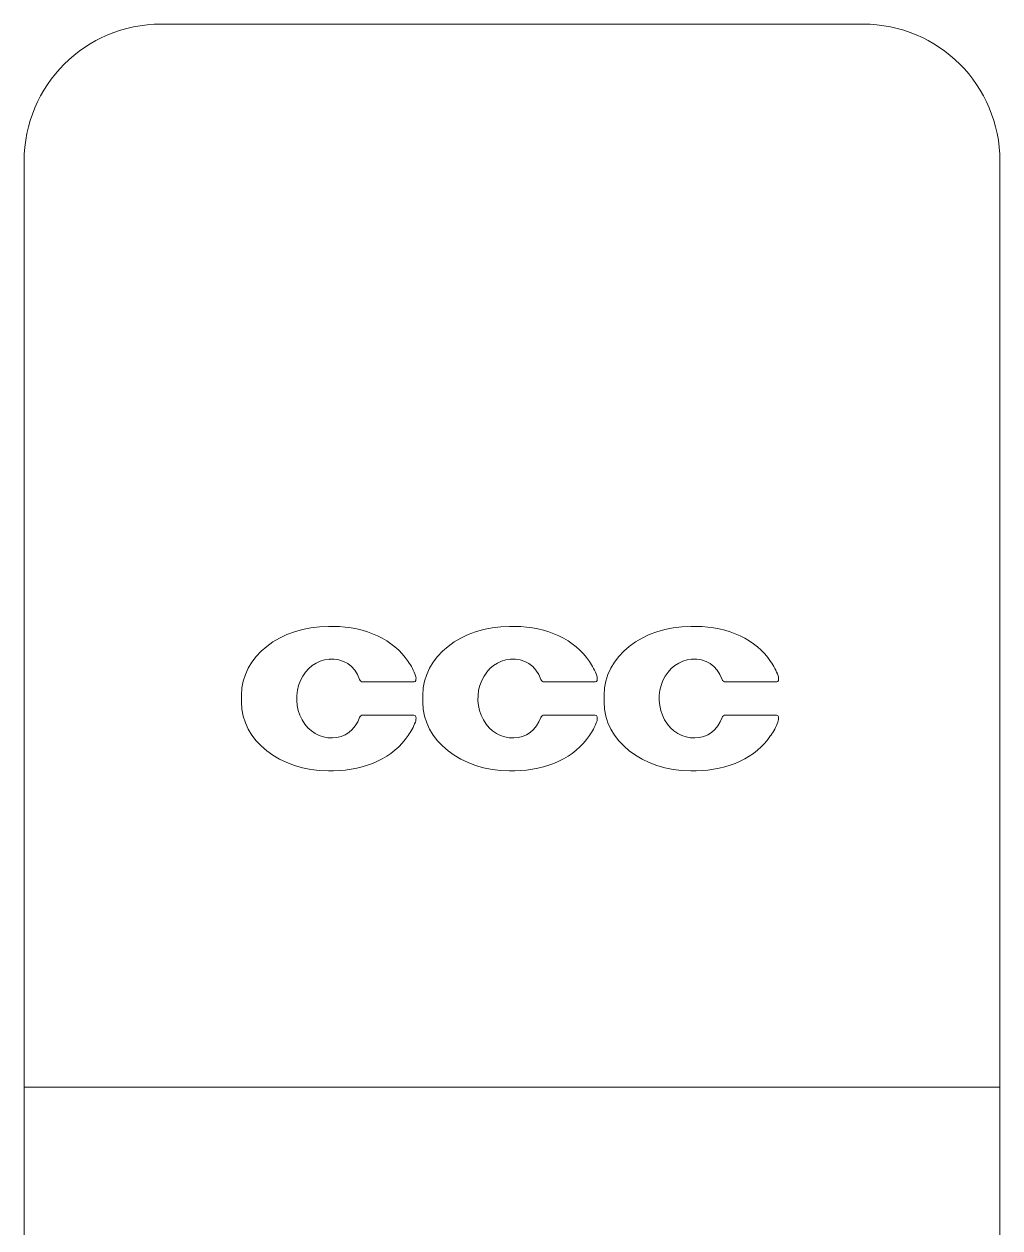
# Model space of a CAD drawing. Header units: millimetres. Extents: x 661 to 1125, y 84 to 277.
# Drawn here: x 1004.51 to 1022.32, y 236.91 to 258.88 of the extents above; entities that cross this region are included whole.
import ezdxf

# ---------------------------------------------------------------- set-up
doc = ezdxf.new("R2010")
doc.units = ezdxf.units.MM

# ---------------------------------------------------------------- blocks, each defined once
blk = doc.blocks.new('D')
at = {"color": 2, "linetype": 'Continuous', "lineweight": 15}
for p, q in [((1007.015, 258.88), (1019.825, 258.88)), ((1004.515, 239.48), (1004.515, 256.38)), ((1022.325, 256.38), (1022.325, 239.48)), ((1010.162, 247.888), (1010.069, 247.888)), ((1013.471, 247.888), (1013.377, 247.888)), ((1016.779, 247.888), (1016.685, 247.888)), ((1010.7, 246.878), (1011.636, 246.878)), ((1014.008, 246.878), (1014.944, 246.878)), ((1017.316, 246.878), (1018.252, 246.878)), ((1008.483, 246.637), (1008.483, 246.507)), ((1011.791, 246.637), (1011.791, 246.507)), ((1015.1, 246.637), (1015.1, 246.507)), ((1011.631, 246.271), (1010.7, 246.271)), ((1014.939, 246.271), (1014.008, 246.271)), ((1018.248, 246.271), (1017.316, 246.271)), ((1010.069, 245.256), (1010.162, 245.256)), ((1013.377, 245.256), (1013.471, 245.256)), ((1016.685, 245.256), (1016.779, 245.256)), ((1004.515, 239.48), (1004.515, 107.586)), ((1022.325, 239.48), (1004.515, 239.48)), ((1022.325, 239.48), (1022.325, 107.586))]:
    blk.add_line(p, q, dxfattribs=at)
for centre, radius, start, end in [((1007.015, 256.38), 2.5, 90, 180), ((1019.825, 256.38), 2.5, 0, 90), ((1010.579, 246.578), 1.158, 20.8265, 35.2962), ((1013.887, 246.578), 1.158, 20.8265, 35.2962), ((1017.195, 246.578), 1.158, 20.8265, 35.2962), ((1010.7, 246.943), 0.0654, 199.489, 269.9999), ((1011.484, 246.938), 0.184, 348.973, 16.5097), ((1014.008, 246.943), 0.0654, 199.489, 270), ((1014.793, 246.938), 0.184, 348.973, 16.5097), ((1017.316, 246.943), 0.0654, 199.489, 270), ((1018.101, 246.938), 0.184, 348.973, 16.5097), ((1011.631, 246.913), 0.0352, 277.3019, 343.4212), ((1014.939, 246.913), 0.0352, 277.3019, 343.4212), ((1018.248, 246.913), 0.0352, 277.3019, 343.4212), ((1010.7, 246.205), 0.0654, 90, 160.511), ((1011.631, 246.235), 0.0352, 9.7934, 90), ((1014.008, 246.205), 0.0654, 90, 160.511), ((1014.939, 246.235), 0.0352, 9.7934, 90), ((1017.316, 246.205), 0.0654, 90, 160.511), ((1018.248, 246.235), 0.0352, 9.7934, 90), ((1010.588, 246.559), 1.146, 324.7288, 338.7481), ((1011.484, 246.21), 0.184, 338.7481, 9.7934), ((1013.896, 246.559), 1.146, 324.7288, 338.7481), ((1014.793, 246.21), 0.184, 338.7481, 9.7934), ((1017.205, 246.559), 1.146, 324.7288, 338.7481), ((1018.101, 246.21), 0.184, 338.7481, 9.7934)]:
    blk.add_arc(centre, radius, start, end, dxfattribs=at)
for centre, major_axis, ratio, start_param, end_param in [((1010.131, 246.588), (-1.645, 0.129), 0.786632, 4.812033, 6.34497), ((1010.04, 246.587), (1.643, 0.245), 0.778144, 0.342748, 1.381332), ((1013.44, 246.588), (-1.645, 0.129), 0.786632, 4.812033, 6.34497), ((1013.349, 246.587), (1.643, 0.245), 0.778144, 0.342748, 1.381332), ((1016.748, 246.588), (-1.645, 0.129), 0.786632, 4.812033, 6.34497), ((1016.657, 246.587), (1.643, 0.245), 0.778144, 0.342748, 1.381332), ((1010.11, 246.572), (0.004, -0.717), 0.865801, 3.181026, 6.328574), ((1010.054, 246.572), (-0.283, -0.682), 0.818438, 2.404042, 3.565686), ((1013.418, 246.572), (0.004, -0.717), 0.865801, 3.181026, 6.328574), ((1013.362, 246.572), (-0.283, -0.682), 0.818438, 2.404042, 3.565686), ((1016.727, 246.572), (0.004, -0.717), 0.865801, 3.181026, 6.328574), ((1016.67, 246.572), (-0.283, -0.682), 0.818438, 2.404042, 3.565686), ((1010.131, 246.556), (1.645, 0.129), 0.786632, 3.079808, 4.612745), ((1013.44, 246.556), (1.645, 0.129), 0.786632, 3.079808, 4.612745), ((1016.748, 246.556), (1.645, 0.129), 0.786632, 3.079808, 4.612745), ((1010.054, 246.576), (0.283, -0.682), 0.818438, 5.955155, 7.020736), ((1013.362, 246.576), (0.283, -0.682), 0.818438, 5.955155, 7.020736), ((1016.67, 246.576), (0.283, -0.682), 0.818438, 5.955155, 7.020736), ((1010.04, 246.558), (-1.643, 0.245), 0.778144, 1.760261, 2.798844), ((1013.349, 246.558), (-1.643, 0.245), 0.778144, 1.760261, 2.798844), ((1016.657, 246.558), (-1.643, 0.245), 0.778144, 1.760261, 2.798844)]:
    blk.add_ellipse(centre, major_axis=major_axis, ratio=ratio, start_param=start_param, end_param=end_param, dxfattribs=at)

msp = doc.modelspace()

# ---------------------------------------------------------------- block references
msp.add_blockref('D', (0, 0))

doc.saveas('drawing.dxf')
